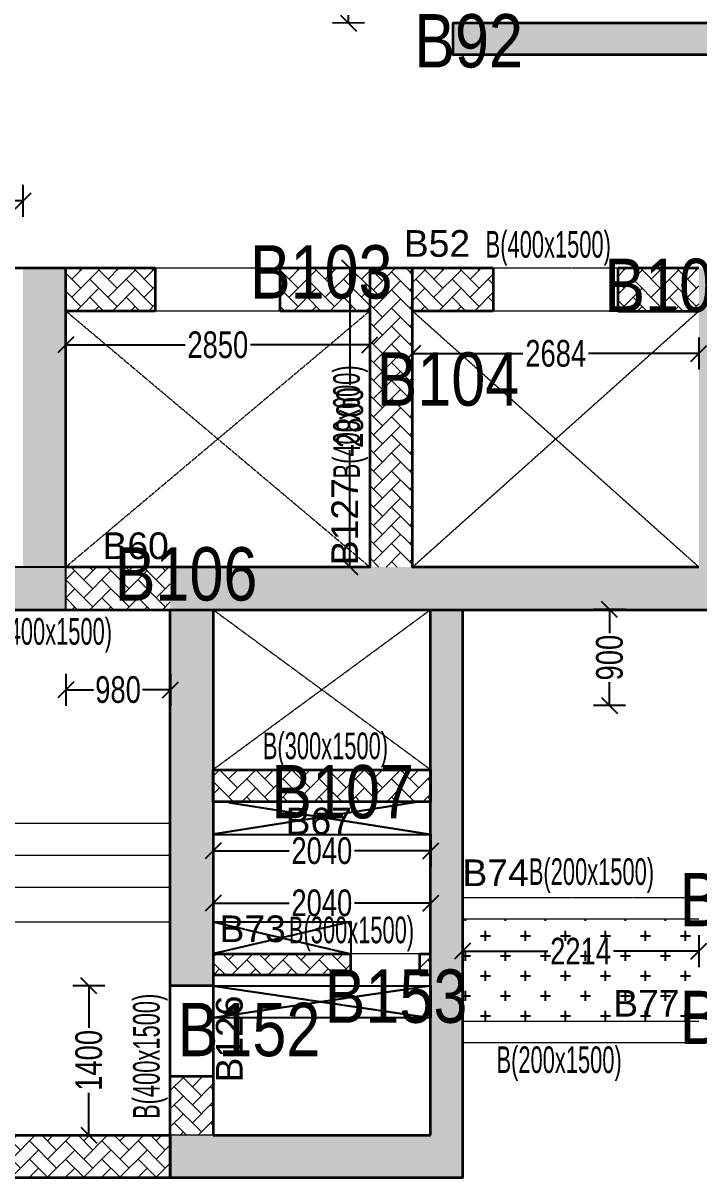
# Model space of a CAD drawing. Header units: millimetres. Extents: x -4 to 69440, y 27 to 29451.
# Drawn here: x 43543 to 49877, y 3922 to 14746 of the extents above; entities that cross this region are included whole.
import ezdxf
from ezdxf.enums import TextEntityAlignment as Align

# ---------------------------------------------------------------- set-up
doc = ezdxf.new("R2010")
doc.units = ezdxf.units.MM
doc.linetypes.add('HIDDEN', pattern=[0.375, 0.25, -0.125])
for name, color, linetype, lineweight in [('A-DETL-MISC', 35, 'Continuous', 15), ('A-HIDD-ABVE', 8, 'HIDDEN', 20), ('S-BEAM', 7, 'Continuous', 18), ('S-BEAM-IDEN', 2, 'Continuous', 9), ('S-COL HATCH', 9, 'Continuous', 0), ('S-COLS', 5, 'Continuous', 35)]:
    doc.layers.add(name, color=color, linetype=linetype, lineweight=lineweight)
for name, color, linetype in [('Abhinav working', 6, 'Continuous'), ('Beam Nos', 7, 'Continuous'), ('CUTOUT', 4, 'Continuous'), ('SECTION LINE', 4, 'Continuous'), ('SUNK SLAB', 8, 'Continuous')]:
    doc.layers.add(name, color=color, linetype=linetype)
doc.styles.add('Dim.s & Anno.(Misc.)', font='ARIALN.TTF')
doc.styles.add('SC-BBS1', font='SansSerif')
doc.styles.add('SOBHA', font='swisscl.ttf')
doc.styles.add('Swis721 LtCn BT', font='swisscl.ttf', dxfattribs={"width": 0.9, "height": 233.355162})
doc.dimstyles.new('S-100', dxfattribs={"dimscale": 100, "dimtxt": 2.5, "dimasz": 1.5, "dimexe": 1.5, "dimexo": 1.5, "dimgap": 0.1, "dimtad": 0, "dimdec": 0, "dimrnd": 0.0005, "dimzin": 0, "dimdsep": 46, "dimtxsty": 'SOBHA', "dimblk": 'OBLIQUE', "dimcen": 0.09, "dimclrd": 8, "dimclre": 8, "dimclrt": 6, "dimadec": 0, "dimazin": 0, "dimtfac": 1, "dimtdec": 0, "dimtofl": 0, "dimtmove": 0, "dimatfit": 3, "dimfxl": 1.5, "dimfxlon": 1, "dimtolj": 1, "dimtzin": 0, "dimlwd": -1, "dimlwe": -1, "dimarcsym": 0})
pattern_1 = [(45, (-31789949.04, 20738732.18), (0, 169.7056275), [360, -120]), (135, (-31789864.19, 20738817.03), (1e-14, 169.7056275), [360, -120])]
pattern_2 = [(45, (-31606439.54, 20755803.97), (0, 169.7056275), [360, -120]), (135, (-31606354.69, 20755888.83), (1e-14, 169.7056275), [360, -120])]

# ---------------------------------------------------------------- blocks, each defined once
blk = doc.blocks.new('A$Cfa8a0a46')
at = {"layer": 'CUTOUT', "color": 8, "linetype": 'HIDDEN'}
for p, q in [((39529, -8405), (37630, -8705)), ((39529, -8405), (37630, -8705)), ((37771, -8405), (39670, -8705)), ((37771, -8405), (39670, -8705)), ((37630, -9525), (38920, -9825)), ((38920, -9525), (37630, -9825)), ((37630, -9525), (38920, -9825)), ((38920, -9525), (37630, -9825)), ((39670, -10125), (37630, -10425)), ((37630, -10125), (39670, -10425)), ((39670, -10125), (37630, -10425)), ((37630, -10125), (39670, -10425))]:
    blk.add_line(p, q, dxfattribs=at)
at = {"layer": 'CUTOUT'}
for points in [[(37630, -8705), (39670, -8705), (39670, -8405), (37630, -8405)], [(37630, -9525), (38920, -9525), (38920, -9825), (37630, -9825)], [(37630, -10125), (39670, -10125), (39670, -10425), (37630, -10425)]]:
    blk.add_lwpolyline(points, close=True, dxfattribs=at)
at = {"layer": 'S-BEAM'}
blk.add_line((39669, -10125), (37630, -10125), dxfattribs=at)
blk = doc.blocks.new('_OBLIQUE')
at = {"color": 0, "linetype": 'ByBlock'}
blk.add_line((-0.5, -0.5), (0.5, 0.5), dxfattribs=at)
blk = doc.blocks.new('*D267')
at = {"layer": 'Abhinav working', "color": 8, "transparency": 16777216}
for p, q in [((47193, 11799), (47193, 11499)), ((49877, 11799), (49877, 11499)), ((47193, 11649), (48227, 11649)), ((49877, 11649), (48843, 11649))]:
    blk.add_line(p, q, dxfattribs=at)
at = {"layer": 'Defpoints', "color": 0, "transparency": 16777216}
for p in [(47193, 12049), (49877, 12049), (49877, 11649)]:
    blk.add_point(p, dxfattribs=at)
at = {"layer": 'Abhinav working', "color": 8, "transparency": 16777216, "xscale": 150, "yscale": 150, "zscale": 150, "rotation": 180}
blk.add_blockref('_OBLIQUE', (47193, 11649), dxfattribs=at)
at = {"layer": 'Abhinav working', "color": 8, "transparency": 16777216, "xscale": 150, "yscale": 150, "zscale": 150}
blk.add_blockref('_OBLIQUE', (49877, 11649), dxfattribs=at)
at = {"layer": 'Abhinav working', "color": 6, "transparency": 16777216, "insert": (48535, 11649), "char_height": 250, "attachment_point": 5, "style": 'SOBHA'}
blk.add_mtext('\\A1;2684', dxfattribs=at)
blk = doc.blocks.new('*D268')
at = {"layer": 'Abhinav working', "color": 8, "transparency": 16777216}
for p, q in [((43943, 11880), (43943, 11580)), ((46793, 11880), (46793, 11580)), ((43943, 11730), (45061, 11730)), ((46793, 11730), (45675, 11730))]:
    blk.add_line(p, q, dxfattribs=at)
at = {"layer": 'Defpoints', "color": 0, "transparency": 16777216}
for p in [(43943, 12049), (46793, 12049), (46793, 11730)]:
    blk.add_point(p, dxfattribs=at)
at = {"layer": 'Abhinav working', "color": 8, "transparency": 16777216, "xscale": 150, "yscale": 150, "zscale": 150, "rotation": 180}
blk.add_blockref('_OBLIQUE', (43943, 11730), dxfattribs=at)
at = {"layer": 'Abhinav working', "color": 8, "transparency": 16777216, "xscale": 150, "yscale": 150, "zscale": 150}
blk.add_blockref('_OBLIQUE', (46793, 11730), dxfattribs=at)
at = {"layer": 'Abhinav working', "color": 6, "transparency": 16777216, "insert": (45368, 11730), "char_height": 250, "attachment_point": 5, "style": 'SOBHA'}
blk.add_mtext('\\A1;2850', dxfattribs=at)
blk = doc.blocks.new('*D269')
at = {"layer": 'Abhinav working', "color": 8, "transparency": 16777216}
for p, q in [((46756, 12449), (46456, 12449)), ((46606, 12449), (46606, 11355)), ((46606, 9649), (46606, 10742)), ((46756, 9649), (46456, 9649))]:
    blk.add_line(p, q, dxfattribs=at)
at = {"layer": 'Defpoints', "color": 0, "transparency": 16777216}
for p in [(47193, 12449), (46606, 9649), (47193, 9649)]:
    blk.add_point(p, dxfattribs=at)
at = {"layer": 'Abhinav working', "color": 8, "transparency": 16777216, "xscale": 150, "yscale": 150, "zscale": 150}
for p, rotation in [((46606, 12449), 90), ((46606, 9649), 270)]:
    blk.add_blockref('_OBLIQUE', p, dxfattribs=dict(at, rotation=rotation))
at = {"layer": 'Abhinav working', "color": 6, "transparency": 16777216, "insert": (46606, 11049), "char_height": 250, "attachment_point": 5, "rotation": 90, "style": 'SOBHA'}
blk.add_mtext('\\A1;2800', dxfattribs=at)
blk = doc.blocks.new('*D270')
at = {"layer": 'Abhinav working', "color": 8, "transparency": 16777216}
for p, q in [((40693, 12931), (40693, 13231)), ((43543, 12931), (43543, 13231)), ((40693, 13081), (41811, 13081)), ((43543, 13081), (42425, 13081))]:
    blk.add_line(p, q, dxfattribs=at)
at = {"layer": 'Defpoints', "color": 0, "transparency": 16777216}
for p in [(43543, 13081), (40693, 12449), (43543, 12449)]:
    blk.add_point(p, dxfattribs=at)
at = {"layer": 'Abhinav working', "color": 8, "transparency": 16777216, "xscale": 150, "yscale": 150, "zscale": 150, "rotation": 180}
blk.add_blockref('_OBLIQUE', (40693, 13081), dxfattribs=at)
at = {"layer": 'Abhinav working', "color": 8, "transparency": 16777216, "xscale": 150, "yscale": 150, "zscale": 150}
blk.add_blockref('_OBLIQUE', (43543, 13081), dxfattribs=at)
at = {"layer": 'Abhinav working', "color": 6, "transparency": 16777216, "insert": (42118, 13081), "char_height": 250, "attachment_point": 5, "style": 'SOBHA'}
blk.add_mtext('\\A1;2850', dxfattribs=at)
blk = doc.blocks.new('*D271')
at = {"layer": 'Abhinav working', "color": 8, "transparency": 16777216}
for p, q in [((43943, 8648), (43943, 8348)), ((44923, 8648), (44923, 8348)), ((43943, 8498), (44204, 8498)), ((44923, 8498), (44662, 8498))]:
    blk.add_line(p, q, dxfattribs=at)
at = {"layer": 'Defpoints', "color": 0, "transparency": 16777216}
for p in [(43943, 9249), (44923, 9249), (43943, 8498)]:
    blk.add_point(p, dxfattribs=at)
at = {"layer": 'Abhinav working', "color": 8, "transparency": 16777216, "xscale": 150, "yscale": 150, "zscale": 150}
for p, rotation in [((43943, 8498), 179.9999997769735), ((44923, 8498), 359.9999997769736)]:
    blk.add_blockref('_OBLIQUE', p, dxfattribs=dict(at, rotation=rotation))
at = {"layer": 'Abhinav working', "color": 6, "transparency": 16777216, "insert": (44433, 8498), "char_height": 250, "attachment_point": 5, "rotation": 360, "style": 'SOBHA'}
blk.add_mtext('\\A1;980', dxfattribs=at)
blk = doc.blocks.new('*D272')
at = {"layer": 'Abhinav working', "color": 8, "transparency": 16777216}
for p, q in [((45323, 7138), (45323, 6838)), ((47363, 7138), (47363, 6838)), ((45323, 6988), (46036, 6988)), ((47363, 6988), (46650, 6988))]:
    blk.add_line(p, q, dxfattribs=at)
at = {"layer": 'Defpoints', "color": 0, "transparency": 16777216}
for p in [(45323, 7449), (47363, 7449), (47363, 6988)]:
    blk.add_point(p, dxfattribs=at)
at = {"layer": 'Abhinav working', "color": 8, "transparency": 16777216, "xscale": 150, "yscale": 150, "zscale": 150, "rotation": 180}
blk.add_blockref('_OBLIQUE', (45323, 6988), dxfattribs=at)
at = {"layer": 'Abhinav working', "color": 8, "transparency": 16777216, "xscale": 150, "yscale": 150, "zscale": 150}
blk.add_blockref('_OBLIQUE', (47363, 6988), dxfattribs=at)
at = {"layer": 'Abhinav working', "color": 6, "transparency": 16777216, "insert": (46343, 6988), "char_height": 250, "attachment_point": 5, "style": 'SOBHA'}
blk.add_mtext('\\A1;2040', dxfattribs=at)
blk = doc.blocks.new('*D302')
at = {"layer": 'Abhinav working', "color": 8, "transparency": 16777216}
for p, q in [((44309, 5724), (44009, 5724)), ((44159, 5724), (44159, 5328)), ((44159, 4324), (44159, 4720)), ((44309, 4324), (44009, 4324))]:
    blk.add_line(p, q, dxfattribs=at)
at = {"layer": 'Defpoints', "color": 0, "transparency": 16777216}
for p in [(44923, 5724), (44159, 4324), (44923, 4324)]:
    blk.add_point(p, dxfattribs=at)
at = {"layer": 'Abhinav working', "color": 8, "transparency": 16777216, "xscale": 150, "yscale": 150, "zscale": 150}
for p, rotation in [((44159, 5724), 90), ((44159, 4324), 270)]:
    blk.add_blockref('_OBLIQUE', p, dxfattribs=dict(at, rotation=rotation))
at = {"layer": 'Abhinav working', "color": 6, "transparency": 16777216, "insert": (44159, 5024), "char_height": 250, "attachment_point": 5, "rotation": 90, "style": 'SOBHA'}
blk.add_mtext('\\A1;1400', dxfattribs=at)
blk = doc.blocks.new('*D303')
at = {"layer": 'Abhinav working', "color": 8, "transparency": 16777216}
for p, q in [((45323, 6349), (45323, 6649)), ((47363, 6349), (47363, 6649)), ((45323, 6499), (46036, 6499)), ((47363, 6499), (46650, 6499))]:
    blk.add_line(p, q, dxfattribs=at)
at = {"layer": 'Defpoints', "color": 0, "transparency": 16777216}
for p in [(47363, 6499), (45323, 6024), (47363, 6024)]:
    blk.add_point(p, dxfattribs=at)
at = {"layer": 'Abhinav working', "color": 8, "transparency": 16777216, "xscale": 150, "yscale": 150, "zscale": 150, "rotation": 180}
blk.add_blockref('_OBLIQUE', (45323, 6499), dxfattribs=at)
at = {"layer": 'Abhinav working', "color": 8, "transparency": 16777216, "xscale": 150, "yscale": 150, "zscale": 150}
blk.add_blockref('_OBLIQUE', (47363, 6499), dxfattribs=at)
at = {"layer": 'Abhinav working', "color": 6, "transparency": 16777216, "insert": (46343, 6499), "char_height": 250, "attachment_point": 5, "style": 'SOBHA'}
blk.add_mtext('\\A1;2040', dxfattribs=at)
blk = doc.blocks.new('*D312')
at = {"layer": 'Abhinav working', "color": 8, "transparency": 16777216}
for p, q in [((49190, 9249), (48890, 9249)), ((49040, 9249), (49040, 9028)), ((49040, 8349), (49040, 8570)), ((49190, 8349), (48890, 8349))]:
    blk.add_line(p, q, dxfattribs=at)
at = {"layer": 'Defpoints', "color": 0, "transparency": 16777216}
for p in [(49777, 9249), (49040, 8349), (49777, 8349)]:
    blk.add_point(p, dxfattribs=at)
at = {"layer": 'Abhinav working', "color": 8, "transparency": 16777216, "xscale": 150, "yscale": 150, "zscale": 150}
for p, rotation in [((49040, 9249), 90), ((49040, 8349), 270)]:
    blk.add_blockref('_OBLIQUE', p, dxfattribs=dict(at, rotation=rotation))
at = {"layer": 'Abhinav working', "color": 6, "transparency": 16777216, "insert": (49040, 8799), "char_height": 250, "attachment_point": 5, "rotation": 90, "style": 'SOBHA'}
blk.add_mtext('\\A1;900', dxfattribs=at)
blk = doc.blocks.new('*D335')
at = {"layer": 'Abhinav working', "color": 8, "transparency": 16777216}
for p, q in [((46744, 16148), (46444, 16148)), ((46594, 16148), (46594, 15729)), ((46594, 14747), (46594, 15166)), ((46744, 14748), (46444, 14747))]:
    blk.add_line(p, q, dxfattribs=at)
at = {"layer": 'Defpoints', "color": 0, "transparency": 16777216}
for p in [(46594, 16148), (47873, 16149), (47874, 14748)]:
    blk.add_point(p, dxfattribs=at)
at = {"layer": 'Abhinav working', "color": 8, "transparency": 16777216, "xscale": 150, "yscale": 150, "zscale": 150}
for p, rotation in [((46594, 16148), 90.0342033638243), ((46594, 14747), 270.0342033638243)]:
    blk.add_blockref('_OBLIQUE', p, dxfattribs=dict(at, rotation=rotation))
at = {"layer": 'Abhinav working', "color": 6, "transparency": 16777216, "insert": (46594, 15448), "char_height": 250, "attachment_point": 5, "rotation": 270.0342, "style": 'SOBHA'}
blk.add_mtext('\\A1;1401', dxfattribs=at)
blk = doc.blocks.new('*D391')
at = {"layer": 'Abhinav working', "color": 8, "transparency": 16777216}
for p, q in [((47661, 6198), (47661, 5898)), ((49876, 6198), (49876, 5898)), ((47661, 6048), (48461, 6048)), ((49876, 6048), (49076, 6048))]:
    blk.add_line(p, q, dxfattribs=at)
at = {"layer": 'Defpoints', "color": 0, "transparency": 16777216}
for p in [(47661, 6349), (49876, 6349), (47661, 6048)]:
    blk.add_point(p, dxfattribs=at)
at = {"layer": 'Abhinav working', "color": 8, "transparency": 16777216, "xscale": 150, "yscale": 150, "zscale": 150}
for p, rotation in [((47661, 6048), 179.9999895605278), ((49876, 6048), 359.9999895605279)]:
    blk.add_blockref('_OBLIQUE', p, dxfattribs=dict(at, rotation=rotation))
at = {"layer": 'Abhinav working', "color": 6, "transparency": 16777216, "insert": (48768, 6048), "char_height": 250, "attachment_point": 5, "rotation": 360, "style": 'SOBHA'}
blk.add_mtext('\\A1;2214', dxfattribs=at)

msp = doc.modelspace()

# ---------------------------------------------------------------- hatches: boundary and pattern name
at = {"layer": 'S-COL HATCH', "transparency": 33554687}
h = msp.add_hatch(color=256, dxfattribs=at)
h.dxf.hatch_style = 1
h.paths.add_polyline_path([(47572.8, 14747.6), (47772.8, 14747.6), (51962.8, 14747.6), (51962.8, 14447.6), (47572.8, 14447.6)])
h.paths.add_polyline_path([(51962.8, 14747.6), (52262.5, 14747.6), (52262.5, 14447.6), (51962.8, 14447.6)])
h = msp.add_hatch(color=256, dxfattribs=at)
h.dxf.hatch_style = 1
h.paths.add_polyline_path([(43942.8, 12447.6), (43542.8, 12447.6), (43542.8, 9647.6), (43942.8, 9647.6)])
at = {"layer": 'S-COL HATCH'}
h = msp.add_hatch(dxfattribs=at)
h.set_pattern_fill('AR-HBONE', color=256, scale=30)
h.set_pattern_definition(pattern_2)
h.paths.add_polyline_path([(43942.2, 12047.6), (43942.2, 12447.6), (44782.2, 12447.6), (44782.2, 12047.6)])
at = {"layer": 'S-COL HATCH', "transparency": 33554687}
h = msp.add_hatch(color=256, dxfattribs=at)
h.dxf.hatch_style = 1
h.paths.add_polyline_path([(44922.8, 9247.6), (44922.8, 9647.6), (49877.2, 9647.6), (49877.2, 12447.6), (50277.2, 12447.6), (50277.2, 9247.6)])
at = {"layer": 'S-COL HATCH'}
h = msp.add_hatch(dxfattribs=at)
h.set_pattern_fill('AR-HBONE', color=256, scale=30)
h.set_pattern_definition(pattern_2)
h.paths.add_polyline_path([(45952.2, 12447.6), (46792.8, 12447.6), (46792.8, 12047.6), (45952.2, 12047.6)])
h = msp.add_hatch(dxfattribs=at)
h.set_pattern_fill('AR-HBONE', color=256, scale=30)
h.set_pattern_definition(pattern_1)
h.paths.add_polyline_path([(47192.8, 9647.6), (46792.8, 9647.6), (46792.8, 12447.6), (47192.8, 12447.6)])
h = msp.add_hatch(dxfattribs=at)
h.set_pattern_fill('AR-HBONE', color=256, scale=30)
h.set_pattern_definition(pattern_2)
h.paths.add_polyline_path([(47192.8, 12447.6), (47949.7, 12447.6), (47949.7, 12047.6), (47192.8, 12047.6)])
h = msp.add_hatch(dxfattribs=at)
h.set_pattern_fill('AR-HBONE', color=256, scale=30)
h.set_pattern_definition(pattern_2)
h.paths.add_polyline_path([(49119.7, 12047.6), (49119.7, 12447.6), (49877.2, 12447.6), (49877.2, 12047.6)])
at = {"layer": 'S-COL HATCH', "transparency": 33554687}
h = msp.add_hatch(color=256, dxfattribs=at)
h.dxf.hatch_style = 1
h.paths.add_polyline_path([(43942.8, 9647.6), (41642.8, 9647.6), (41642.8, 9247.6), (43942.8, 9247.6)])
at = {"layer": 'S-COL HATCH'}
h = msp.add_hatch(dxfattribs=at)
h.set_pattern_fill('AR-HBONE', color=256, scale=30)
h.set_pattern_definition(pattern_1)
h.paths.add_polyline_path([(43942.8, 9647.6), (44922.8, 9647.6), (44922.8, 9247.6), (43942.8, 9247.6)])
at = {"layer": 'S-COL HATCH', "transparency": 33554687}
h = msp.add_hatch(color=256, dxfattribs=at)
h.dxf.hatch_style = 1
h.paths.add_polyline_path([(44922.8, 9247.6), (45322.8, 9247.6), (45322.8, 9247.6), (45322.8, 7747.6), (45322.8, 7747.6), (45322.8, 7447.6), (45322.8, 5722.6), (44922.8, 5722.6)])
h = msp.add_hatch(color=256, dxfattribs=at)
h.dxf.hatch_style = 1
h.paths.add_polyline_path([(47362.8, 9247.6), (47662.8, 9247.6), (47662.8, 3922.4), (47362.8, 3922.4), (44922.8, 3922.4), (44922.8, 4322.4), (47362.8, 4322.4), (47362.8, 6022.4), (47362.8, 6022.4), (47362.8, 6022.4)])
at = {"layer": 'S-COL HATCH'}
h = msp.add_hatch(dxfattribs=at)
h.set_pattern_fill('AR-HBONE', color=256, scale=30)
h.set_pattern_definition(pattern_1)
h.paths.add_polyline_path([(45322.8, 7447.6), (47362.8, 7447.6), (47362.8, 7747.6), (45322.8, 7747.6)])
h = msp.add_hatch(dxfattribs=at)
h.set_pattern_fill('AR-HBONE', color=256, scale=30)
h.set_pattern_definition(pattern_1)
h.paths.add_polyline_path([(46612.8, 6022.4), (46612.8, 5822.4), (45322.8, 5822.5), (45322.8, 6022.4)])
h = msp.add_hatch(dxfattribs=at)
h.set_pattern_fill('AR-HBONE', color=256, scale=30)
h.set_pattern_definition(pattern_1)
h.paths.add_polyline_path([(47262.8, 6022.4), (47362.8, 6022.4), (47362.8, 5822.4), (47262.8, 5822.4)])
h = msp.add_hatch(dxfattribs=at)
h.set_pattern_fill('AR-HBONE', color=256, scale=30)
h.set_pattern_definition(pattern_1)
h.paths.add_polyline_path([(44922.8, 4872.5), (45322.8, 4872.5), (45322.8, 4322.4), (44922.8, 4322.4)])
h = msp.add_hatch(dxfattribs=at)
h.set_pattern_fill('AR-HBONE', color=256, scale=30)
h.set_pattern_definition(pattern_1)
h.paths.add_polyline_path([(44922.8, 4322.4), (37322.8, 4322.4), (37322.8, 3922.4), (44922.8, 3922.4)])
at = {"layer": 'SUNK SLAB'}
h = msp.add_hatch(dxfattribs=at)
h.set_pattern_fill('CROSS', color=8, scale=750, style=0)
h.set_pattern_definition([(0, (-31349607.12, 21120379.5), (187.5, 187.5), [93.75, -281.25]), (90, (-31349560.25, 21120332.62), (-187.5, 187.5), [93.75, -281.25])])
h.paths.add_polyline_path([(47662.8, 5387.6), (47662.8, 6347.6), (49877.2, 6347.6), (49877.2, 5387.6)])

# ---------------------------------------------------------------- linework, layer by layer
at = {"layer": 'A-DETL-MISC', "elevation": 0}
for points in [[(42922.8, 7247.6), (44922.8, 7247.6)], [(42922.8, 6947.6), (44922.8, 6947.6)], [(42922.8, 6647.6), (44922.8, 6647.6)], [(42922.8, 6322.4), (44922.8, 6322.4)]]:
    msp.add_lwpolyline(points, dxfattribs=at)
at = {"layer": 'A-HIDD-ABVE', "linetype": 'HIDDEN'}
for p, q in [((46792.8, 12047.6), (43942.8, 9647.6)), ((46792.8, 9647.6), (43942.8, 12047.6)), ((49877.2, 12047.6), (47192.8, 9647.6)), ((49877.2, 9647.6), (47192.8, 12047.6)), ((47362.8, 9247.6, 0), (45322.8, 7747.6)), ((47362.8, 7747.6), (45322.8, 9247.6))]:
    msp.add_line(p, q, dxfattribs=at)
at = {"layer": 'S-BEAM', "linetype": 'HIDDEN'}
for p, q in [((46792.8, 12447.6), (43942.8, 12447.6)), ((49877.2, 12447.6), (47192.8, 12447.6)), ((49877.2, 6547.6), (47662.8, 6547.6)), ((47262.8, 6022.4), (46612.8, 6022.4))]:
    msp.add_line(p, q, dxfattribs=at)
at = {"layer": 'S-BEAM'}
for p, q in [((46792.8, 12047.6), (43942.8, 12047.6)), ((49877.2, 12047.6), (47192.8, 12047.6)), ((49877.2, 6347.6), (47662.8, 6347.6)), ((47362.8, 5722.4), (45322.8, 5722.4)), ((49877.2, 5387.6), (47662.8, 5387.6)), ((49877.2, 5187.6), (47662.8, 5187.6))]:
    msp.add_line(p, q, dxfattribs=at)
at = {"layer": 'S-COL HATCH', "elevation": 0}
msp.add_lwpolyline([(45322.8, 4322.4), (44922.8, 4322.4), (44922.8, 4872.5), (45322.8, 4872.5)], close=True, dxfattribs=at)
at = {"layer": 'S-COLS'}
for p, q in [((44782.2, 12447.6), (42702.2, 12447.6)), ((44782.2, 12447.6), (44782.2, 12047.6)), ((45952.2, 12047.6), (45952.2, 12447.6)), ((46792.8, 12447.6), (45952.2, 12447.6)), ((47949.7, 12447.6), (47192.8, 12447.6)), ((47949.7, 12447.6), (47949.7, 12047.6)), ((49119.7, 12047.6), (49119.7, 12447.6)), ((49877.2, 12447.6), (49119.7, 12447.6)), ((44782.2, 12047.6), (43942.8, 12047.6)), ((46792.8, 12047.6), (45952.2, 12047.6)), ((47949.7, 12047.6), (47192.8, 12047.6)), ((49119.7, 12047.6), (49877.2, 12047.6)), ((45322.8, 5722.6), (44922.8, 5722.6)), ((45322.8, 4872.5), (44922.8, 4872.5))]:
    msp.add_line(p, q, dxfattribs=at)
at = {"layer": 'S-COLS', "elevation": 0}
for points in [[(52262.5, 14447.6), (47572.8, 14447.6), (47572.8, 14747.6), (52262.5, 14747.6)], [(43942.8, 12447.6), (43542.8, 12447.6)], [(46792.8, 12447.6), (46792.8, 9647.6), (43942.8, 9647.6), (43942.8, 12447.6)], [(47192.8, 12447.6), (46792.8, 12447.6)], [(49877.2, 9647.6), (47192.8, 9647.6), (47192.8, 12447.6)], [(39122.8, 9247.6), (50277.2, 9247.6)], [(45322.8, 3922.4), (44922.8, 3922.4), (44922.8, 9247.6)], [(45322.8, 9247.6), (45322.8, 4322.4)], [(47662.8, 9247.6), (47662.8, 3922.4), (47362.8, 3922.4)], [(47362.8, 4322.4), (47362.8, 9247.6)], [(45322.8, 6022.4), (46612.8, 6022.4)], [(46612.8, 6022.4), (46612.8, 5822.4)], [(47262.8, 5822.4), (47262.8, 6022.4)], [(47262.8, 6022.4), (47362.8, 6022.4)], [(46612.8, 5822.4), (45322.8, 5822.5)], [(47362.8, 5822.4), (47262.8, 5822.4)], [(37322.8, 4322.4), (44922.8, 4322.4), (44922.8, 3922.4), (34622.8, 3922.4)], [(45322.8, 4322.4), (47362.8, 4322.4)], [(47362.8, 3922.4), (45322.8, 3922.4)]]:
    msp.add_lwpolyline(points, dxfattribs=at)
msp.add_lwpolyline([(45322.8, 7747.6), (47362.8, 7747.6), (47362.8, 7447.6), (45322.8, 7447.6)], close=True, dxfattribs=at)
at = {"layer": 'SECTION LINE', "elevation": 0}
msp.add_lwpolyline([(43942.8, 9647.6), (41642.8, 9647.6), (41642.8, 9247.6), (43942.8, 9247.6)], close=True, dxfattribs=at)

# ---------------------------------------------------------------- block references
at = {"layer": 'Beam Nos'}
msp.add_blockref('A$Cfa8a0a46', (7693.3, 15847.6), dxfattribs=at)

# ---------------------------------------------------------------- texts
at = {"layer": 'Abhinav working', "char_height": 500, "attachment_point": 1, "style": 'Dim.s & Anno.(Misc.)'}
for s, insert in [('B92', (47209.1, 14830.2, 0)), ('B103', (45668, 12664.5, 0)), ('B102', (48990.8, 12538.3, 0)), ('B104', (46856, 11660, 0)), ('B106', (44401.6, 9833.8, 0)), ('B107', (45868.7, 7792.2, 0)), ('B17', (49697, 6780.8, 0)), ('B153', (46369.8, 5876.2, 0)), ('B18', (49697, 5676.5, 0)), ('B152', (44991.8, 5563.3, 0))]:
    msp.add_mtext_dynamic_manual_height_columns(s, width=21149.247, gutter_width=5423.5, heights=[0], dxfattribs=dict(at, insert=insert))
at = {"layer": 'Beam Nos', "style": 'SC-BBS1'}
for s, p in [('B52', (47422.1, 12480.6)), ('B60', (44597.5, 9647.6)), ('B67', (46314.2, 7067)), ('B74', (47971.2, 6582.2)), ('B73', (45694.7, 6057.1)), ('B77', (49385.1, 5359.3))]:
    msp.add_text(s, height=250, dxfattribs=at).set_placement(p, align=Align.BOTTOM_CENTER)
for s, p in [('B127', (46757.8, 10072.6)), ('B126', (45675.5, 5224.1))]:
    msp.add_text(s, height=250, rotation=90, dxfattribs=at).set_placement(p, align=Align.BOTTOM_CENTER)
at = {"layer": 'S-BEAM-IDEN', "style": 'Swis721 LtCn BT', "width": 0.8}
for s, p in [('B(400x1500)', (47878.4, 12547)), ('B(200x1500)', (48283.1, 6668.2)), ('B(300x1500)', (46034, 6121.8)), ('B(200x1500)', (47980.1, 4905.2))]:
    msp.add_text(s, height=250, dxfattribs=at).set_placement(p)
for s, rotation, p in [('B(400x600)', 90, (46699.2, 10478.4, 0)), ('B(400x1500)', 360, (43202.7, 8919.4)), ('B(300x1500)', 360, (45789.9, 7847)), ('B(400x1500)', 90, (44822.7, 4475.1))]:
    msp.add_text(s, height=250, rotation=rotation, dxfattribs=at).set_placement(p)

# ---------------------------------------------------------------- dimensions: what is measured, and where the dimension line sits
at = {"layer": 'Abhinav working', "color": 3}
for p1, p2, distance, picture, middle in [((47873.8, 14748.2, 0), (47873, 16149, 0), 1279.4, '*D335', (46594, 15447.8, 0)), ((49875.5, 6348.9, 0), (47661.1, 6348.9, 0), 301.1, '*D391', (48768.3, 6047.8))]:
    dim = msp.add_aligned_dim(p1=p1, p2=p2, distance=distance, dimstyle='S-100', dxfattribs=at)
    dim.commit()
    dim.dimension.update_dxf_attribs({"geometry": picture, "text_midpoint": middle})
at = {"layer": 'Abhinav working'}
for base, p1, p2, picture, middle in [((43543, 13080.6), (40693, 12448.9, 0), (43543, 12448.9, 0), '*D270', (42118, 13080.6)), ((47362.9, 6988), (45323, 7448.9, 0), (47362.9, 7448.9, 0), '*D272', (46343, 6988))]:
    dim = msp.add_linear_dim(base=base, p1=p1, p2=p2, dimstyle='S-100', dxfattribs=at)
    dim.commit()
    dim.dimension.update_dxf_attribs({"geometry": picture, "text_midpoint": middle})
for p1, p2, distance, picture, middle in [((47193, 12448.9, 0), (47193, 9648.9, 0), -586.5, '*D269', (46606.4, 11048.9)), ((43943, 12048.9, 0), (46793, 12048.9, 0), -319.3, '*D268', (45368, 11729.6)), ((47193, 12048.9, 0), (49877.3, 12048.9, 0), -399.9, '*D267', (48535.2, 11649)), ((44923, 9248.9, 0), (43943, 9248.9, 0), 751, '*D271', (44433, 8497.8)), ((45323, 6023.7, 0), (47362.9, 6023.7, 0), 474.9, '*D303', (46343, 6498.6))]:
    dim = msp.add_aligned_dim(p1=p1, p2=p2, distance=distance, dimstyle='S-100', dxfattribs=at)
    dim.commit()
    dim.dimension.update_dxf_attribs({"geometry": picture, "text_midpoint": middle})
for base, p1, p2, picture, middle in [((49040.1, 8348.9, 0), (49777.3, 9248.9, 0), (49777.3, 8348.9, 0), '*D312', (49040.1, 8798.9, 0)), ((44159.1, 4323.7), (44923, 5723.9, 0), (44923, 4323.7, 0), '*D302', (44159.1, 5023.8))]:
    dim = msp.add_linear_dim(base=base, p1=p1, p2=p2, angle=90, dimstyle='S-100', dxfattribs=at)
    dim.commit()
    dim.dimension.update_dxf_attribs({"geometry": picture, "text_midpoint": middle})

doc.saveas('drawing.dxf')
